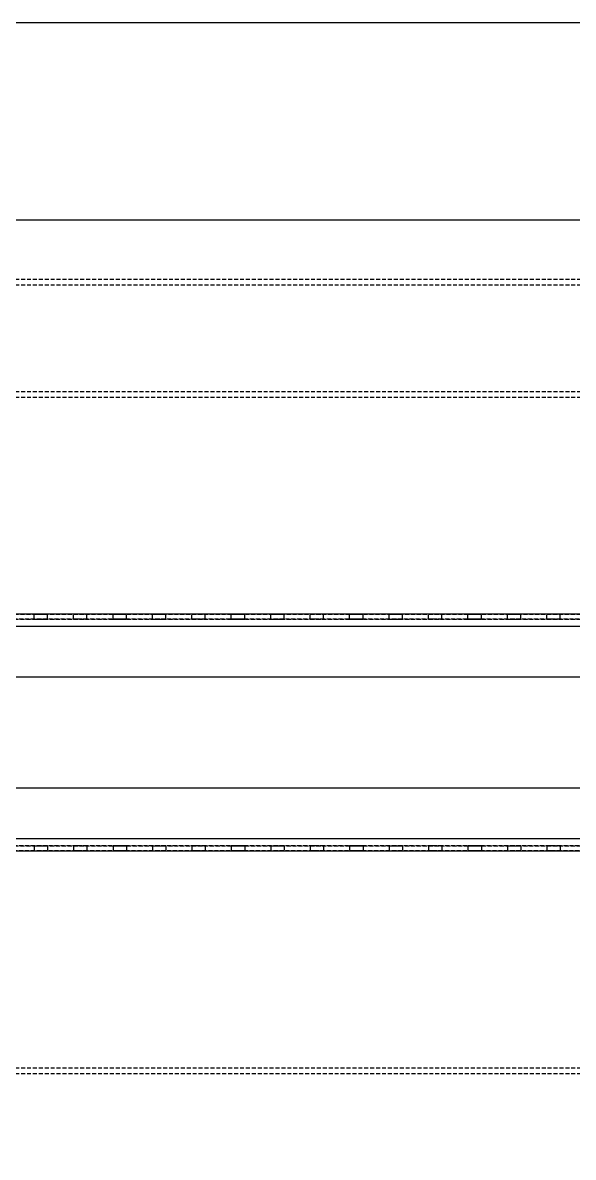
# Model space of a CAD drawing. Header units: metres. Extents: x -200 to 4040, y -1684 to 360.
# Drawn here: x 791 to 1070, y -215 to 360 of the extents above; entities that cross this region are included whole.
import ezdxf

# ---------------------------------------------------------------- set-up
doc = ezdxf.new("R2010")
doc.units = ezdxf.units.M
doc.linetypes.add('DASHED2', pattern=[3, 2, -1])
for name, color, linetype in [('GIZLI', 8, 'DASHED2'), ('GORUNEN', 7, 'Continuous'), ('SINIR', 1, 'Continuous'), ('TEGET', 9, 'Continuous')]:
    doc.layers.add(name, color=color, linetype=linetype)

msp = doc.modelspace()

# ---------------------------------------------------------------- linework, layer by layer
at = {"layer": 'GIZLI'}
for points in [[(-100, 260), (3340, 260)], [(-80, 230), (3320, 230)], [(-80, 230), (3320, 230)], [(-80, 227), (3320, 227)], [(-80, 227), (3320, 227)], [(-80, 173), (3320, 173)], [(-80, 173), (3320, 173)], [(-80, 170), (3320, 170)], [(-80, 170), (3320, 170)], [(444.714, 60), (2630, 60)], [(796.6, 60), (800, 60)], [(800, 60), (796.6, 60)], [(796.6, 57.5), (796.6, 60)], [(803.4, 60), (800, 60)], [(800, 60), (803.4, 60)], [(803.4, 57.5), (803.4, 60)], [(816.6, 60), (820, 60)], [(820, 60), (816.6, 60)], [(816.6, 57.5), (816.6, 60)], [(823.4, 60), (820, 60)], [(820, 60), (823.4, 60)], [(823.4, 57.5), (823.4, 60)], [(836.6, 60), (840, 60)], [(840, 60), (836.6, 60)], [(836.6, 57.5), (836.6, 60)], [(843.4, 60), (840, 60)], [(840, 60), (843.4, 60)], [(843.4, 57.5), (843.4, 60)], [(856.6, 60), (860, 60)], [(860, 60), (856.6, 60)], [(856.6, 57.5), (856.6, 60)], [(863.4, 60), (860, 60)], [(860, 60), (863.4, 60)], [(863.4, 57.5), (863.4, 60)], [(876.6, 60), (880, 60)], [(880, 60), (876.6, 60)], [(876.6, 57.5), (876.6, 60)], [(883.4, 60), (880, 60)], [(880, 60), (883.4, 60)], [(883.4, 57.5), (883.4, 60)], [(896.6, 60), (900, 60)], [(900, 60), (896.6, 60)], [(896.6, 57.5), (896.6, 60)], [(903.4, 60), (900, 60)], [(900, 60), (903.4, 60)], [(903.4, 57.5), (903.4, 60)], [(916.6, 60), (920, 60)], [(920, 60), (916.6, 60)], [(916.6, 57.5), (916.6, 60)], [(923.4, 60), (920, 60)], [(920, 60), (923.4, 60)], [(923.4, 57.5), (923.4, 60)], [(936.6, 60), (940, 60)], [(940, 60), (936.6, 60)], [(936.6, 57.5), (936.6, 60)], [(943.4, 60), (940, 60)], [(940, 60), (943.4, 60)], [(943.4, 57.5), (943.4, 60)], [(956.6, 60), (960, 60)], [(960, 60), (956.6, 60)], [(956.6, 57.5), (956.6, 60)], [(963.4, 60), (960, 60)], [(960, 60), (963.4, 60)], [(963.4, 57.5), (963.4, 60)], [(976.6, 60), (980, 60)], [(980, 60), (976.6, 60)], [(976.6, 57.5), (976.6, 60)], [(983.4, 60), (980, 60)], [(980, 60), (983.4, 60)], [(983.4, 57.5), (983.4, 60)], [(996.6, 60), (1000, 60)], [(1000, 60), (996.6, 60)], [(996.6, 57.5), (996.6, 60)], [(1003.4, 60), (1000, 60)], [(1000, 60), (1003.4, 60)], [(1003.4, 57.5), (1003.4, 60)], [(1016.6, 60), (1020, 60)], [(1020, 60), (1016.6, 60)], [(1016.6, 57.5), (1016.6, 60)], [(1023.4, 60), (1020, 60)], [(1020, 60), (1023.4, 60)], [(1023.4, 57.5), (1023.4, 60)], [(1036.6, 60), (1040, 60)], [(1040, 60), (1036.6, 60)], [(1036.6, 57.5), (1036.6, 60)], [(1043.4, 60), (1040, 60)], [(1040, 60), (1043.4, 60)], [(1043.4, 57.5), (1043.4, 60)], [(1056.6, 60), (1060, 60)], [(1060, 60), (1056.6, 60)], [(1056.6, 57.5), (1056.6, 60)], [(1063.4, 60), (1060, 60)], [(1060, 60), (1063.4, 60)], [(1063.4, 57.5), (1063.4, 60)], [(2630, 57.5), (444.714, 57.5)], [(444.714, 57.5), (2630, 57.5)], [(800, 57.5), (796.6, 57.5)], [(796.6, 57.5), (800, 57.5)], [(800, 57.5), (803.4, 57.5)], [(803.4, 57.5), (800, 57.5)], [(820, 57.5), (816.6, 57.5)], [(816.6, 57.5), (820, 57.5)], [(820, 57.5), (823.4, 57.5)], [(823.4, 57.5), (820, 57.5)], [(840, 57.5), (836.6, 57.5)], [(836.6, 57.5), (840, 57.5)], [(840, 57.5), (843.4, 57.5)], [(843.4, 57.5), (840, 57.5)], [(860, 57.5), (856.6, 57.5)], [(856.6, 57.5), (860, 57.5)], [(860, 57.5), (863.4, 57.5)], [(863.4, 57.5), (860, 57.5)], [(880, 57.5), (876.6, 57.5)], [(876.6, 57.5), (880, 57.5)], [(880, 57.5), (883.4, 57.5)], [(883.4, 57.5), (880, 57.5)], [(900, 57.5), (896.6, 57.5)], [(896.6, 57.5), (900, 57.5)], [(900, 57.5), (903.4, 57.5)], [(903.4, 57.5), (900, 57.5)], [(920, 57.5), (916.6, 57.5)], [(916.6, 57.5), (920, 57.5)], [(920, 57.5), (923.4, 57.5)], [(923.4, 57.5), (920, 57.5)], [(940, 57.5), (936.6, 57.5)], [(936.6, 57.5), (940, 57.5)], [(940, 57.5), (943.4, 57.5)], [(943.4, 57.5), (940, 57.5)], [(960, 57.5), (956.6, 57.5)], [(956.6, 57.5), (960, 57.5)], [(960, 57.5), (963.4, 57.5)], [(963.4, 57.5), (960, 57.5)], [(980, 57.5), (976.6, 57.5)], [(976.6, 57.5), (980, 57.5)], [(980, 57.5), (983.4, 57.5)], [(983.4, 57.5), (980, 57.5)], [(1000, 57.5), (996.6, 57.5)], [(996.6, 57.5), (1000, 57.5)], [(1000, 57.5), (1003.4, 57.5)], [(1003.4, 57.5), (1000, 57.5)], [(1020, 57.5), (1016.6, 57.5)], [(1016.6, 57.5), (1020, 57.5)], [(1020, 57.5), (1023.4, 57.5)], [(1023.4, 57.5), (1020, 57.5)], [(1040, 57.5), (1036.6, 57.5)], [(1036.6, 57.5), (1040, 57.5)], [(1040, 57.5), (1043.4, 57.5)], [(1043.4, 57.5), (1040, 57.5)], [(1060, 57.5), (1056.6, 57.5)], [(1056.6, 57.5), (1060, 57.5)], [(1060, 57.5), (1063.4, 57.5)], [(1063.4, 57.5), (1060, 57.5)], [(2630, 28), (445, 28)], [(445, -28), (2630, -28)], [(2630, -57.5), (444.714, -57.5)], [(444.714, -57.5), (2630, -57.5)], [(796.6, -57.5), (796.6, -60)], [(796.6, -57.5), (800, -57.5)], [(800, -57.5), (796.6, -57.5)], [(800, -57.5), (803.4, -57.5)], [(803.4, -57.5), (800, -57.5)], [(803.4, -57.5), (803.4, -60)], [(816.6, -57.5), (816.6, -60)], [(816.6, -57.5), (820, -57.5)], [(820, -57.5), (816.6, -57.5)], [(820, -57.5), (823.4, -57.5)], [(823.4, -57.5), (820, -57.5)], [(823.4, -57.5), (823.4, -60)], [(836.6, -57.5), (836.6, -60)], [(836.6, -57.5), (840, -57.5)], [(840, -57.5), (836.6, -57.5)], [(840, -57.5), (843.4, -57.5)], [(843.4, -57.5), (840, -57.5)], [(843.4, -57.5), (843.4, -60)], [(856.6, -57.5), (856.6, -60)], [(856.6, -57.5), (860, -57.5)], [(860, -57.5), (856.6, -57.5)], [(860, -57.5), (863.4, -57.5)], [(863.4, -57.5), (860, -57.5)], [(863.4, -57.5), (863.4, -60)], [(876.6, -57.5), (876.6, -60)], [(876.6, -57.5), (880, -57.5)], [(880, -57.5), (876.6, -57.5)], [(880, -57.5), (883.4, -57.5)], [(883.4, -57.5), (880, -57.5)], [(883.4, -57.5), (883.4, -60)], [(896.6, -57.5), (896.6, -60)], [(896.6, -57.5), (900, -57.5)], [(900, -57.5), (896.6, -57.5)], [(900, -57.5), (903.4, -57.5)], [(903.4, -57.5), (900, -57.5)], [(903.4, -57.5), (903.4, -60)], [(916.6, -57.5), (916.6, -60)], [(916.6, -57.5), (920, -57.5)], [(920, -57.5), (916.6, -57.5)], [(920, -57.5), (923.4, -57.5)], [(923.4, -57.5), (920, -57.5)], [(923.4, -57.5), (923.4, -60)], [(936.6, -57.5), (936.6, -60)], [(936.6, -57.5), (940, -57.5)], [(940, -57.5), (936.6, -57.5)], [(940, -57.5), (943.4, -57.5)], [(943.4, -57.5), (940, -57.5)], [(943.4, -57.5), (943.4, -60)], [(956.6, -57.5), (956.6, -60)], [(956.6, -57.5), (960, -57.5)], [(960, -57.5), (956.6, -57.5)], [(960, -57.5), (963.4, -57.5)], [(963.4, -57.5), (960, -57.5)], [(963.4, -57.5), (963.4, -60)], [(976.6, -57.5), (976.6, -60)], [(976.6, -57.5), (980, -57.5)], [(980, -57.5), (976.6, -57.5)], [(980, -57.5), (983.4, -57.5)], [(983.4, -57.5), (980, -57.5)], [(983.4, -57.5), (983.4, -60)], [(996.6, -57.5), (996.6, -60)], [(996.6, -57.5), (1000, -57.5)], [(1000, -57.5), (996.6, -57.5)], [(1000, -57.5), (1003.4, -57.5)], [(1003.4, -57.5), (1000, -57.5)], [(1003.4, -57.5), (1003.4, -60)], [(1016.6, -57.5), (1016.6, -60)], [(1016.6, -57.5), (1020, -57.5)], [(1020, -57.5), (1016.6, -57.5)], [(1020, -57.5), (1023.4, -57.5)], [(1023.4, -57.5), (1020, -57.5)], [(1023.4, -57.5), (1023.4, -60)], [(1036.6, -57.5), (1036.6, -60)], [(1036.6, -57.5), (1040, -57.5)], [(1040, -57.5), (1036.6, -57.5)], [(1040, -57.5), (1043.4, -57.5)], [(1043.4, -57.5), (1040, -57.5)], [(1043.4, -57.5), (1043.4, -60)], [(1056.6, -57.5), (1056.6, -60)], [(1056.6, -57.5), (1060, -57.5)], [(1060, -57.5), (1056.6, -57.5)], [(1060, -57.5), (1063.4, -57.5)], [(1063.4, -57.5), (1060, -57.5)], [(1063.4, -57.5), (1063.4, -60)], [(2630, -60), (444.714, -60)], [(796.6, -60), (800, -60)], [(800, -60), (796.6, -60)], [(800, -60), (803.4, -60)], [(803.4, -60), (800, -60)], [(816.6, -60), (820, -60)], [(820, -60), (816.6, -60)], [(820, -60), (823.4, -60)], [(823.4, -60), (820, -60)], [(836.6, -60), (840, -60)], [(840, -60), (836.6, -60)], [(840, -60), (843.4, -60)], [(843.4, -60), (840, -60)], [(856.6, -60), (860, -60)], [(860, -60), (856.6, -60)], [(860, -60), (863.4, -60)], [(863.4, -60), (860, -60)], [(876.6, -60), (880, -60)], [(880, -60), (876.6, -60)], [(880, -60), (883.4, -60)], [(883.4, -60), (880, -60)], [(896.6, -60), (900, -60)], [(900, -60), (896.6, -60)], [(900, -60), (903.4, -60)], [(903.4, -60), (900, -60)], [(916.6, -60), (920, -60)], [(920, -60), (916.6, -60)], [(920, -60), (923.4, -60)], [(923.4, -60), (920, -60)], [(936.6, -60), (940, -60)], [(940, -60), (936.6, -60)], [(940, -60), (943.4, -60)], [(943.4, -60), (940, -60)], [(956.6, -60), (960, -60)], [(960, -60), (956.6, -60)], [(960, -60), (963.4, -60)], [(963.4, -60), (960, -60)], [(976.6, -60), (980, -60)], [(980, -60), (976.6, -60)], [(980, -60), (983.4, -60)], [(983.4, -60), (980, -60)], [(996.6, -60), (1000, -60)], [(1000, -60), (996.6, -60)], [(1000, -60), (1003.4, -60)], [(1003.4, -60), (1000, -60)], [(1016.6, -60), (1020, -60)], [(1020, -60), (1016.6, -60)], [(1020, -60), (1023.4, -60)], [(1023.4, -60), (1020, -60)], [(1036.6, -60), (1040, -60)], [(1040, -60), (1036.6, -60)], [(1040, -60), (1043.4, -60)], [(1043.4, -60), (1040, -60)], [(1056.6, -60), (1060, -60)], [(1060, -60), (1056.6, -60)], [(1060, -60), (1063.4, -60)], [(1063.4, -60), (1060, -60)], [(-80, -170), (3320, -170)], [(-80, -170), (3320, -170)], [(-80, -173), (3320, -173)], [(-80, -173), (3320, -173)]]:
    msp.add_lwpolyline(points, dxfattribs=at)
at = {"layer": 'GORUNEN'}
for points in [[(-100, 260), (3340, 260)], [(2630, 60), (444.5, 60)], [(1463.2, 28), (480, 28)], [(480, -28), (1463.2, -28)], [(710.4, -60), (1465.2, -60)]]:
    msp.add_lwpolyline(points, dxfattribs=at)
at = {"layer": 'SINIR'}
msp.add_lwpolyline([(-200, -1684), (4040, -1684), (4040, 360), (-200, 360)], close=True, dxfattribs=at)
at = {"layer": 'TEGET'}
for points in [[(445, 54), (2630, 54)], [(1465.2, -54), (478, -54)]]:
    msp.add_lwpolyline(points, dxfattribs=at)

doc.saveas('drawing.dxf')
